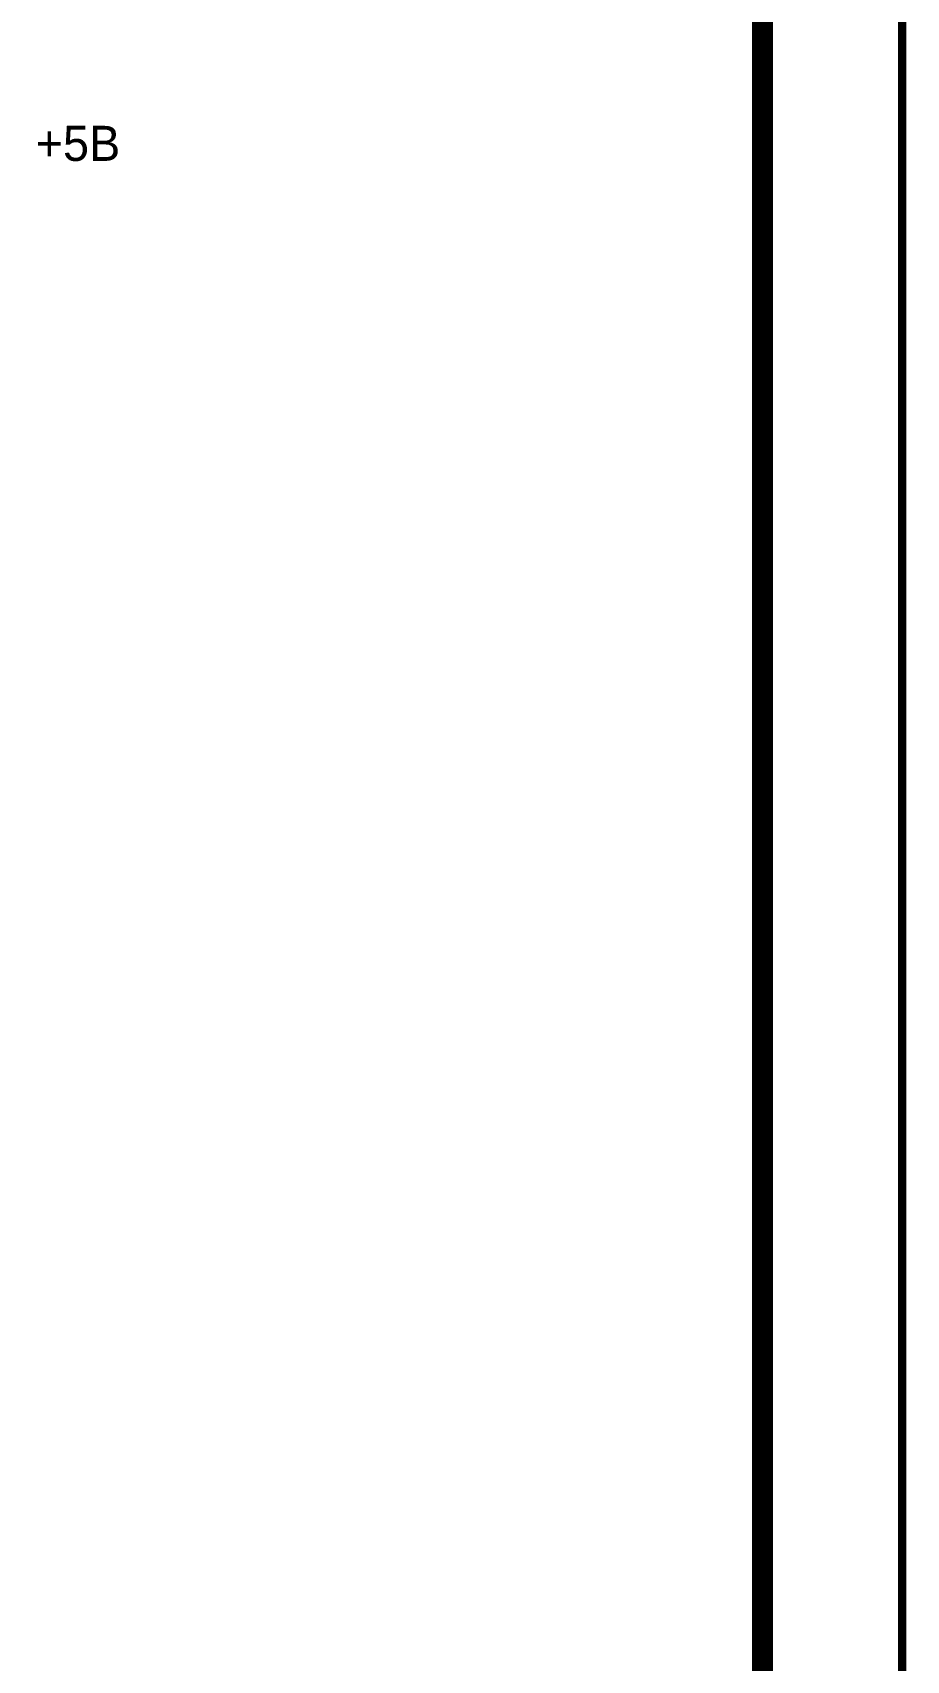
# Model space of a CAD drawing. Header units: inches. Extents: x 0 to 594, y 0 to 420.
# Drawn here: x 562.9 to 594.1, y 105.5 to 163.7 of the extents above; entities that cross this region are included whole.
import ezdxf

# ---------------------------------------------------------------- set-up
doc = ezdxf.new("R2010")
doc.units = ezdxf.units.IN
doc.layers.add('Sheet', color=255, linetype='Continuous')

msp = doc.modelspace()

# ---------------------------------------------------------------- linework, layer by layer
at = {"layer": 'Sheet'}
for points in [[(0, 419.978, 0.3, 0.3, 0), (594, 419.978, 0.3, 0.3, 0), (594, 0, 0.3, 0.3, 0), (0, 0, 0.3, 0.3, 0), (0, 419.978, 0.3, 0.3, 0)], [(0, 419.978, 0.3, 0.3, 0), (594, 419.978, 0.3, 0.3, 0), (594, 0, 0.3, 0.3, 0), (0, 0, 0.3, 0.3, 0), (0, 419.978, 0.3, 0.3, 0)], [(0, 419.978, 0.0991, 0.0991, 0), (0, 0, 0.0991, 0.0991, 0), (594, 0, 0.0991, 0.0991, 0), (594, 419.978, 0.0991, 0.0991, 0), (0, 419.978, 0.0991, 0.0991, 0), (0, 419.978, 0.0991, 0.0991, 0)], [(0, 419.978, 0.0991, 0.0991, 0), (0, 0, 0.0991, 0.0991, 0), (594, 0, 0.0991, 0.0991, 0), (594, 419.978, 0.0991, 0.0991, 0), (0, 419.978, 0.0991, 0.0991, 0), (0, 419.978, 0.0991, 0.0991, 0)]]:
    msp.add_lwpolyline(points, format="xyseb", close=True, dxfattribs=at)
msp.add_lwpolyline([(589.005, 414.983, 0.749, 0.749, 0), (589.005, 4.995, 0.749, 0.749, 0)], format="xyseb", dxfattribs=at)

# ---------------------------------------------------------------- texts
msp.add_text('+5В', height=1.2543, dxfattribs=at).set_placement((563.001, 159.113))

doc.saveas('drawing.dxf')
